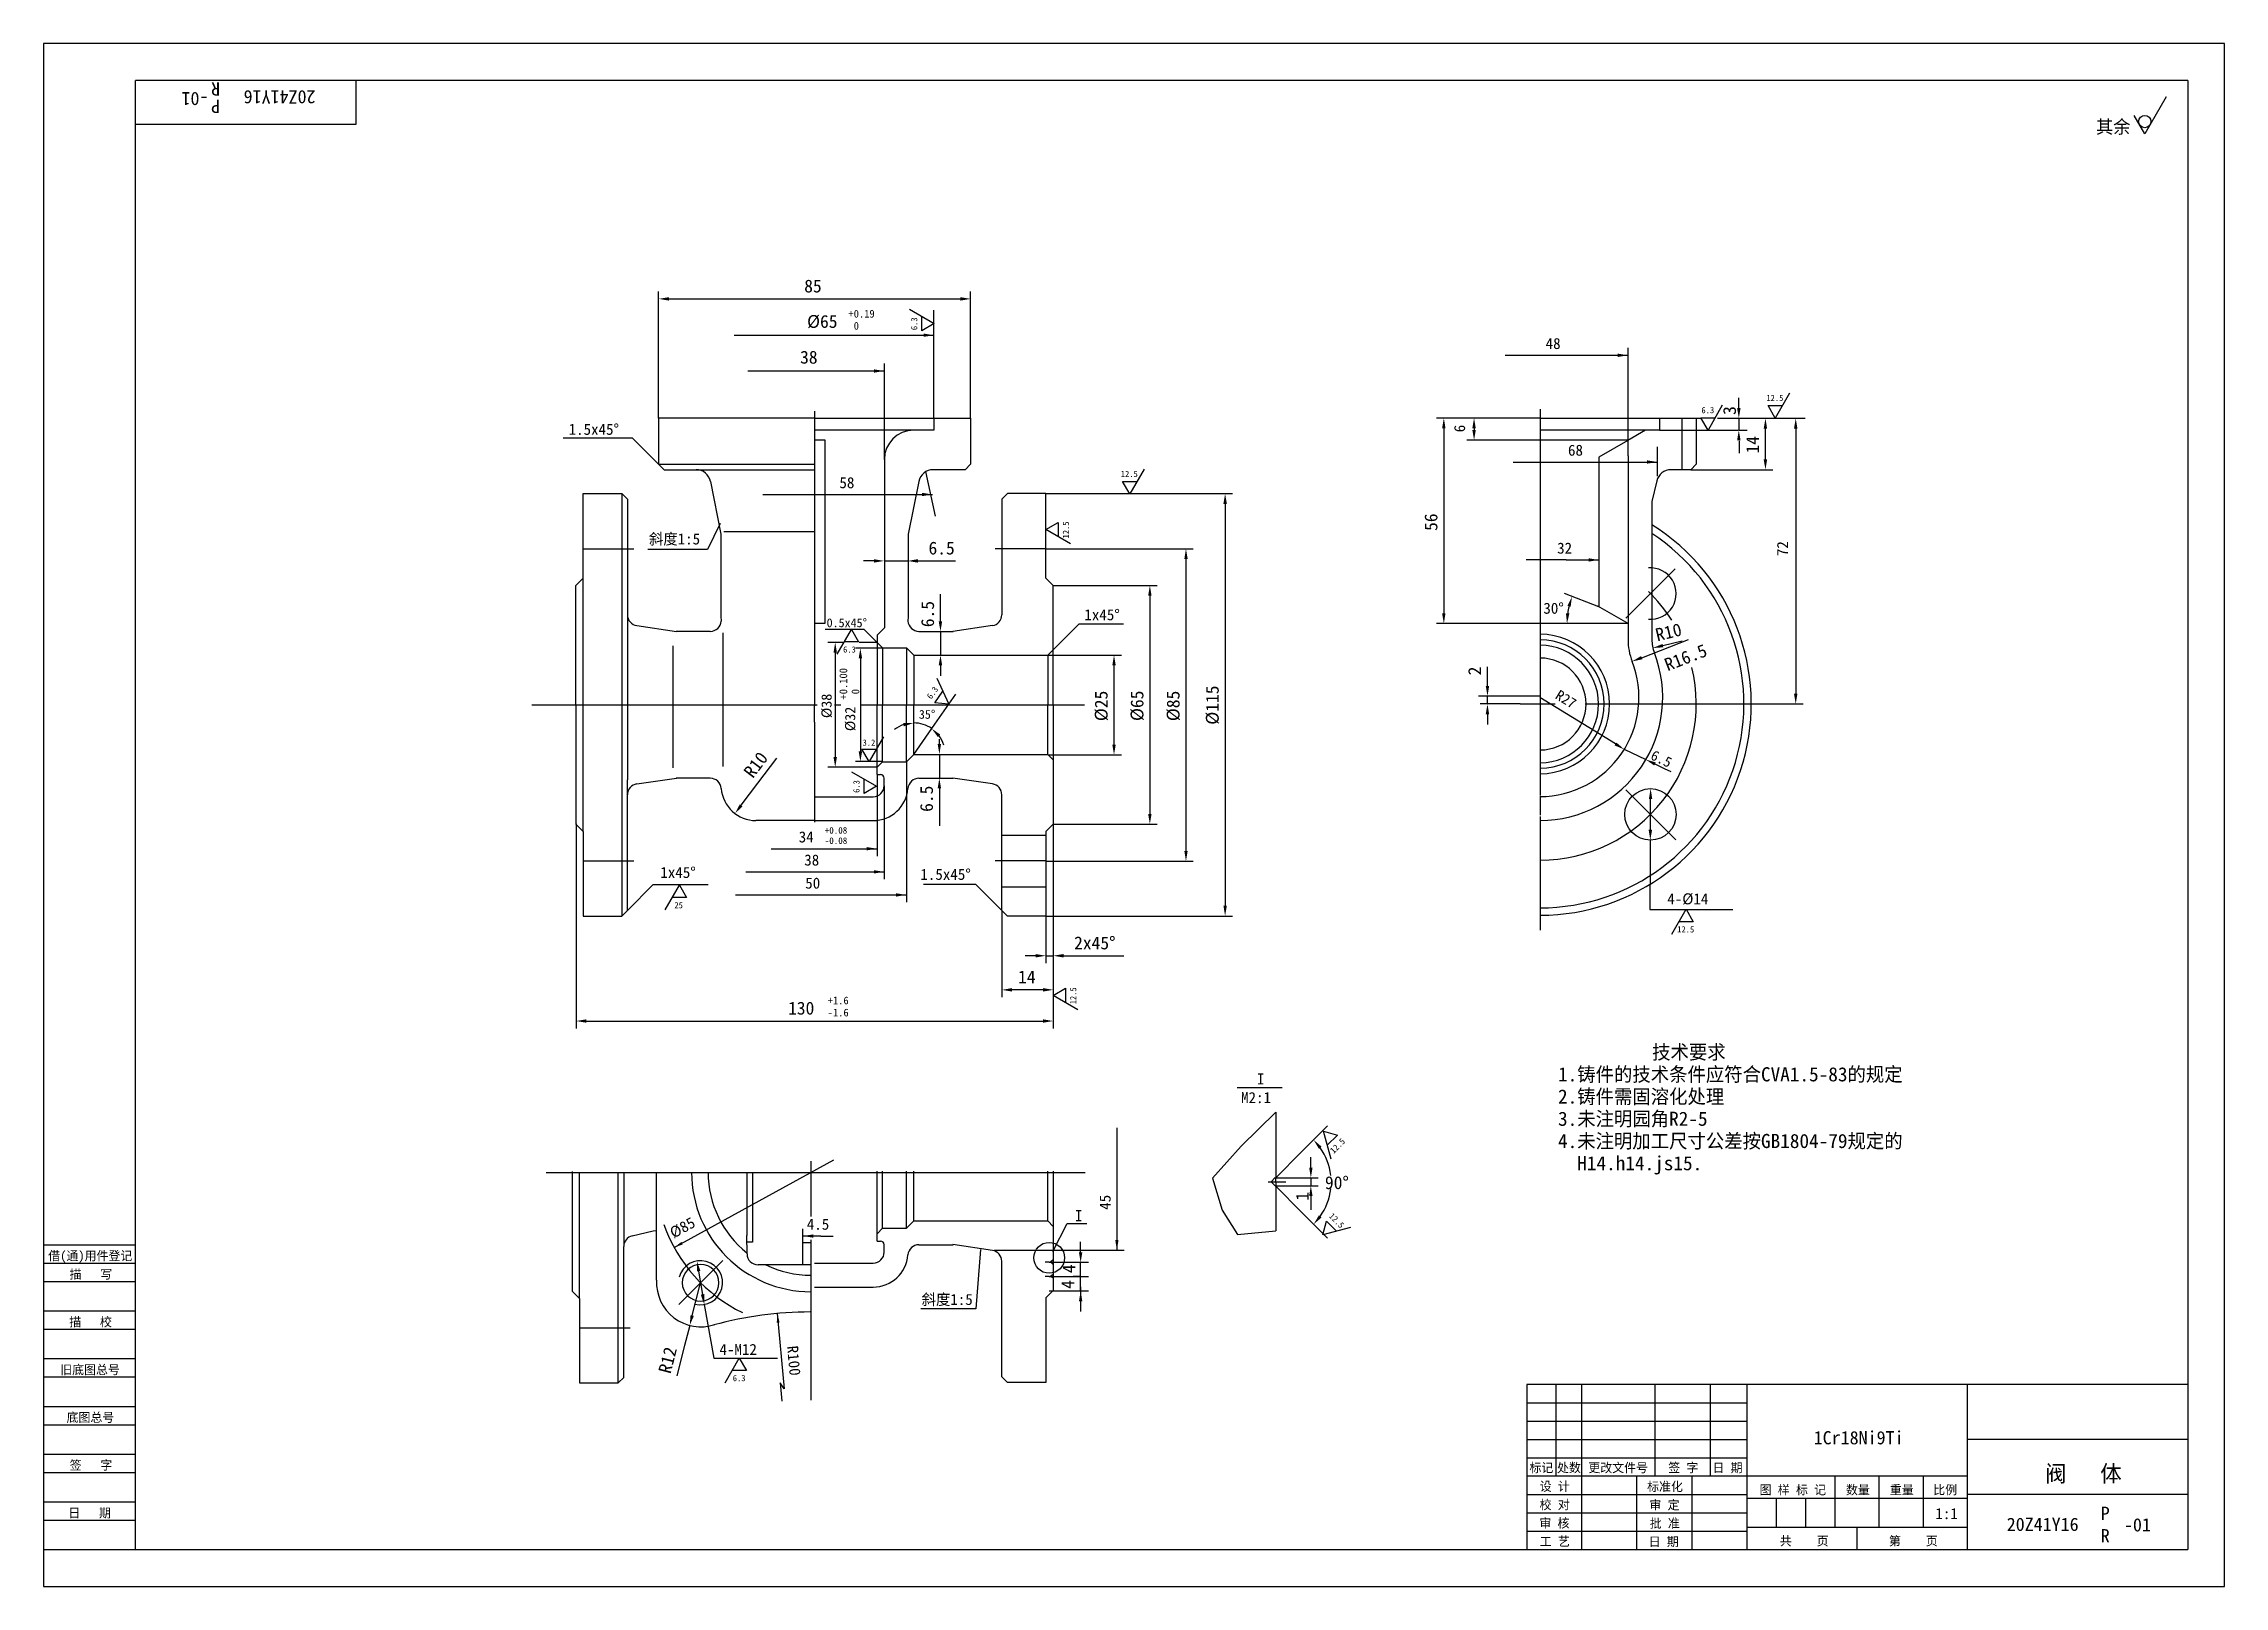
# Model space of a CAD drawing. Header units: metres. Extents: x 0 to 594, y 0 to 420.
import ezdxf

# ---------------------------------------------------------------- set-up
doc = ezdxf.new("R2010")
doc.units = ezdxf.units.M
for name, color, linetype in [('C', 6, 'Continuous'), ('D', 1, 'Continuous'), ('FL', 5, 'Continuous'), ('HA', 5, 'Continuous'), ('T', 7, 'Continuous'), ('TL', 4, 'Continuous')]:
    doc.layers.add(name, color=color, linetype=linetype)

# ---------------------------------------------------------------- blocks, each defined once
blk = doc.blocks.new('TUKUN2')
at = {"layer": 'FL'}
for p, q in [((594, 420), (0, 420)), ((0, 420), (0, 0)), ((594, 0), (594, 420)), ((0, 83), (25, 83)), ((0, 75), (25, 75)), ((0, 70), (25, 70)), ((0, 62), (25, 62)), ((0, 57), (25, 57)), ((412, 30), (412, 55)), ((419, 10), (419, 55)), ((439, 30), (439, 55)), ((454, 30), (454, 55)), ((0, 49), (25, 49)), ((404, 50), (464, 50)), ((0, 44), (25, 44)), ((404, 45), (464, 45)), ((0, 36), (25, 36)), ((404, 40), (464, 40)), ((0, 31), (25, 31)), ((404, 35), (464, 35)), ((449, 10), (449, 30)), ((404, 25), (464, 25)), ((0, 23), (25, 23)), ((0, 18), (25, 18)), ((404, 20), (464, 20)), ((404, 15), (464, 15)), ((0, 0), (594, 0))]:
    blk.add_line(p, q, dxfattribs=at)
at = {"layer": 'TL'}
for p, q in [((584, 410), (25, 410)), ((25, 10), (25, 410)), ((85, 410), (85, 398)), ((584, 410), (584, 10)), ((85, 398), (25, 398)), ((0, 93), (25, 93)), ((0, 88), (25, 88)), ((584, 55), (404, 55)), ((404, 55), (404, 10)), ((464, 10), (464, 55)), ((524, 10), (524, 55)), ((584, 40), (524, 40)), ((524, 30), (404, 30)), ((434, 10), (434, 30)), ((488, 16), (488, 30)), ((500, 16), (500, 30)), ((512, 16), (512, 30)), ((464, 24), (524, 24)), ((472, 16), (472, 24)), ((480, 16), (480, 24)), ((584, 25), (524, 25)), ((524, 16), (464, 16)), ((494, 10), (494, 16)), ((0, 10), (584, 10))]:
    blk.add_line(p, q, dxfattribs=at)
at = {"layer": 'T'}
for s, p in [('借(通)用件登记', (1.26, 88.76)), ('描   写', (7.09, 83.76)), ('描   校', (6.98, 70.76)), ('旧底图总号', (4.52, 57.76)), ('底图总号', (6.25, 44.76)), ('签   字', (7.1, 31.76)), ('标记', (404.71, 31.07)), ('处数', (412.22, 31.07)), ('更改文件号', (420.75, 31.07)), ('签 字', (442.53, 31.07)), ('日 期', (454.57, 31.07)), ('校 对', (407.48, 20.99)), ('设 计', (407.5, 25.99)), ('标准化', (436.77, 25.93)), ('审 定', (437.39, 20.93)), ('图 样 标 记', (467.4, 25.04)), ('数量', (490.92, 25.04)), ('重量', (502.88, 25.04)), ('比例', (514.7, 25.04)), ('日   期', (6.72, 18.76)), ('审 核', (407.41, 15.99)), ('批 准', (437.46, 15.93)), ('工 艺', (407.52, 10.99)), ('日 期', (437.18, 10.93)), ('共    页', (472.91, 11.13)), ('第    页', (502.62, 11.13))]:
    blk.add_text(s, height=2.5, dxfattribs=at).set_placement(p)

msp = doc.modelspace()

# ---------------------------------------------------------------- linework, layer by layer
at = {"layer": 'C'}
for p, q in [((210, 319.97), (210, 239.71)), ((407.63, 320.49), (407.63, 215.29)), ((147.04, 282.49), (160.79, 282.49)), ((272.96, 282.49), (259.21, 282.49)), ((431.01, 263.6), (444.42, 277.01)), ((133, 240), (210.7, 240)), ((210, 235.25), (210, 239.71)), ((215.44, 240), (217.14, 240)), ((222.41, 240), (283.48, 240)), ((402.2, 240.22), (411.71, 240.22)), ((419.85, 240.22), (469.83, 240.22)), ((210, 235.25), (210, 214.66)), ((210, 214.66), (210, 209.35)), ((407.63, 215.13), (407.63, 209.98)), ((431.01, 216.84), (444.62, 203.23)), ((210, 209.35), (210, 208.49)), ((210, 208.48), (210, 208.03)), ((407.63, 209.63), (407.63, 178.65)), ((147.04, 197.51), (160.79, 197.51)), ((272.96, 197.51), (259.21, 197.51)), ((209, 115.72), (209, 100.65)), ((136.93, 112.71), (283.69, 112.71)), ((333.5, 110.1), (338.34, 110.1)), ((209, 94.32), (209, 87.53)), ((185, 88.71), (173, 76.71)), ((209, 87.53), (209, 82.08)), ((273.91, 88.25), (272.8, 88.25)), ((273.91, 84.35), (272.8, 84.35)), ((273.91, 88.25), (284.57, 88.25)), ((273.91, 84.35), (284.57, 84.35)), ((209, 82.08), (209, 50.71)), ((273.91, 80.45), (284.57, 80.45)), ((146.04, 70.41), (159.79, 70.41))]:
    msp.add_line(p, q, dxfattribs=at)
for centre, start, end in [((407.63, 240.22), 32.51, 46.08), ((407.63, 240.22), 270, 13.53), ((209, 112.71), 199.52, 243.96)]:
    msp.add_arc(centre, 42.5, start, end, dxfattribs=at)
at = {"layer": 'D'}
for p, q in [((578.17, 405.54), (572.32, 395.4)), ((572.32, 395.4), (569.39, 400.47)), ((167.5, 318), (167.5, 352.51)), ((170.3, 350.51), (249.7, 350.51)), ((252.5, 318), (252.5, 352.51)), ((235.82, 347.68), (242.58, 343.78)), ((239.2, 341.83), (239.2, 345.73)), ((242.48, 318.09), (242.48, 347.44)), ((188.11, 340.62), (242.48, 340.62)), ((242.58, 343.78), (239.2, 341.83)), ((229, 306.79), (229, 332.88)), ((398.14, 335.15), (431.56, 335.15)), ((431.56, 312.03), (431.56, 337.15)), ((191.82, 330.88), (229, 330.88)), ((457.25, 321.53), (453.35, 314.77)), ((461.74, 320.8), (461.74, 323.6)), ((469.73, 321.46), (473.63, 321.46)), ((471.68, 318.08), (469.73, 321.46)), ((475.58, 324.84), (471.68, 318.08)), ((387.63, 318.08), (379.39, 318.08)), ((381.39, 315.28), (381.39, 264.9)), ((407.59, 318.08), (387.63, 318.08)), ((389.63, 315.28), (389.63, 314.83)), ((449.99, 318), (451.3, 318)), ((451.4, 318.15), (455.3, 318.15)), ((453.35, 314.77), (451.4, 318.15)), ((455.89, 318), (461.58, 318)), ((461.58, 318), (470.99, 318)), ((461.74, 318), (461.74, 314.79)), ((468.99, 306.8), (468.99, 315.2)), ((470.99, 318), (479.78, 318)), ((477.24, 315.2), (477.24, 243.02)), ((160.43, 312.57), (141.49, 312.57)), ((167.5, 305.5), (160.43, 312.57)), ((431.56, 312.03), (387.63, 312.03)), ((439.57, 302.22), (439.57, 310.21)), ((440.13, 314.79), (461.58, 314.79)), ((461.74, 314.79), (463.99, 314.79)), ((461.8, 311.86), (461.8, 308.55)), ((240.22, 303.54), (242.85, 291.35)), ((299.74, 304.16), (295.84, 297.4)), ((400.29, 306.1), (439.57, 306.1)), ((448.63, 304), (470.99, 304)), ((195.92, 297.26), (242.09, 297.26)), ((273, 297.5), (323.82, 297.5)), ((293.89, 300.78), (297.79, 300.78)), ((295.84, 297.4), (293.89, 300.78)), ((321.82, 294.7), (321.82, 185.3)), ((184.27, 289.33), (180.87, 282.31)), ((272.98, 287.72), (276.36, 289.67)), ((279.74, 283.82), (272.98, 287.72)), ((276.36, 289.67), (276.36, 285.77)), ((180.87, 282.31), (164.57, 282.31)), ((273.04, 282.47), (313.16, 282.47)), ((311.16, 279.67), (311.16, 200.24)), ((414.67, 279.44), (403.86, 279.44)), ((414.67, 279.44), (423.63, 279.44)), ((226.15, 279.17), (223.35, 279.17)), ((228.95, 279.17), (235.34, 279.17)), ((238.14, 279.17), (240.94, 279.17)), ((240.94, 279.17), (248.36, 279.17)), ((244.28, 265.56), (244.28, 270.12)), ((275, 272.5), (303.32, 272.5)), ((301.32, 269.7), (301.32, 210.3)), ((423.6, 266.7), (414.26, 270.28)), ((244.28, 262.76), (244.28, 265.56)), ((275, 255), (282.07, 262.07)), ((282.07, 262.07), (294.16, 262.07)), ((431.56, 262.1), (379.39, 262.1)), ((215.97, 260.54), (212.85, 260.54)), ((217.73, 257), (213.62, 257)), ((223.46, 260.54), (215.97, 260.54)), ((216.11, 253.76), (220.01, 260.52)), ((221.96, 257.14), (218.06, 257.14)), ((220.01, 260.52), (221.96, 257.14)), ((228.52, 255.43), (221.1, 255.43)), ((227, 257), (222.14, 257)), ((227, 257), (223.46, 260.54)), ((244.28, 259.96), (244.28, 253.51)), ((435.3, 252.83), (448.06, 257.8)), ((441.06, 256.12), (446.29, 257.38)), ((215.62, 254.2), (215.62, 225.8)), ((222.47, 252.63), (222.47, 227.34)), ((244.28, 250.71), (244.28, 247.91)), ((273.58, 253.54), (293.56, 253.54)), ((291.56, 229.18), (291.56, 250.74)), ((393.28, 247.93), (393.28, 250.36)), ((242.71, 240.53), (244.95, 243.73)), ((243.3, 247.27), (246.6, 240.19)), ((393.28, 245.13), (393.28, 247.93)), ((246.6, 240.19), (242.71, 240.53)), ((242.73, 234.69), (248.47, 242.88)), ((407.59, 242.33), (390.84, 242.33)), ((393.28, 242.33), (391.28, 242.33)), ((402.2, 240.22), (391.28, 240.22)), ((393.28, 240.22), (393.28, 242.33)), ((428.14, 229.34), (407.53, 242.01)), ((469.83, 240.22), (479.24, 240.22)), ((237, 226.5), (242.73, 234.69)), ((393.28, 237.42), (393.28, 234.62)), ((222.9, 227.94), (226.81, 227.94)), ((224.85, 224.56), (222.9, 227.94)), ((228.76, 231.32), (224.85, 224.56)), ((243.99, 229.34), (243.99, 230.64)), ((243.99, 226.54), (243.99, 220.03)), ((273.58, 226.38), (293.56, 226.38)), ((430.55, 227.93), (436.38, 225.11)), ((194.55, 218.65), (199.73, 225.5)), ((227, 223), (213.62, 223)), ((220.09, 221.72), (226.85, 217.81)), ((228.52, 224.54), (221.1, 224.54)), ((227, 221), (227, 198.82)), ((235, 224.5), (235, 186.24)), ((438.9, 223.89), (441.43, 222.67)), ((441.43, 222.67), (443.18, 221.82)), ((190, 212.64), (194.55, 218.65)), ((223.47, 215.86), (223.47, 219.76)), ((226.85, 217.81), (223.47, 215.86)), ((228.96, 217.98), (228.96, 192.52)), ((243.99, 217.23), (243.99, 214.43)), ((243.99, 214.43), (243.99, 207.01)), ((437.65, 205.97), (437.71, 214.37)), ((145.06, 207.61), (145.06, 151.91)), ((275, 207.5), (303.32, 207.5)), ((275, 207.5), (275, 169.68)), ((437.63, 203.17), (437.6, 197.57)), ((198.21, 200.82), (227, 200.82)), ((273.04, 197.44), (313.16, 197.44)), ((437.6, 197.57), (437.51, 184.31)), ((159, 184), (166.07, 191.07)), ((166.07, 191.07), (181.04, 191.07)), ((169.29, 184.15), (173.2, 190.91)), ((173.2, 190.91), (175.15, 187.53)), ((191.26, 194.52), (228.96, 194.52)), ((253.93, 191.07), (239.65, 191.07)), ((261, 184), (253.93, 191.07)), ((175.15, 187.53), (171.24, 187.53)), ((188.46, 188.24), (235, 188.24)), ((437.51, 184.31), (460.1, 184.31)), ((443.49, 177.57), (447.39, 184.33)), ((447.39, 184.33), (449.35, 180.95)), ((261, 184), (261, 160.4)), ((273, 182.5), (323.82, 182.5)), ((273, 182.5), (273, 169.68)), ((449.35, 180.95), (445.44, 180.95)), ((270.2, 171.68), (267.4, 171.68)), ((273, 171.68), (275, 171.68)), ((275, 169.68), (275, 160.4)), ((277.8, 171.68), (280.6, 171.68)), ((280.6, 171.68), (294.19, 171.68)), ((272.2, 162.4), (263.8, 162.4)), ((274.97, 160.89), (278.35, 162.84)), ((281.73, 156.98), (274.97, 160.89)), ((275, 160.4), (275, 151.91)), ((278.35, 162.84), (278.35, 158.94)), ((147.86, 153.91), (272.2, 153.91)), ((325.14, 135.83), (337.32, 135.83)), ((292.34, 124.86), (292.34, 91.54)), ((342.66, 118.29), (349.73, 125.36)), ((350.67, 116.34), (348.65, 123.88)), ((348.65, 123.88), (352.42, 122.87)), ((352.42, 122.87), (349.66, 120.11)), ((171.75, 92.25), (215.21, 116.12)), ((335.59, 111.22), (342.66, 118.29)), ((345.17, 114.02), (345.17, 116.82)), ((335.49, 111.22), (347.17, 111.22)), ((335.49, 109.08), (347.17, 109.08)), ((335.59, 108.91), (342.66, 101.84)), ((345.17, 111.22), (345.17, 109.08)), ((342.66, 101.84), (349.73, 94.77)), ((345.17, 106.28), (345.17, 103.48)), ((345.17, 103.48), (345.17, 102.55)), ((206.83, 93.61), (206.83, 97.37)), ((211.66, 95.37), (206.83, 95.37)), ((211.66, 95.37), (215.09, 95.37)), ((274.89, 91.16), (278.76, 98.76)), ((278.76, 98.76), (284.14, 98.76)), ((348.41, 95.66), (349.42, 99.43)), ((355.95, 97.68), (348.41, 95.66)), ((349.42, 99.43), (352.18, 96.67)), ((255.15, 91.72), (253.92, 75.6)), ((258.88, 91.54), (294.34, 91.54)), ((282.47, 90.98), (282.47, 93.78)), ((178.42, 85.81), (179.47, 79.5)), ((282.47, 88.18), (280.47, 88.18)), ((282.47, 84.38), (280.47, 84.38)), ((282.47, 84.38), (280.47, 84.38)), ((282.47, 84.38), (282.47, 88.18)), ((282.47, 80.41), (282.47, 84.38)), ((176.67, 73.74), (178.95, 82.66)), ((282.47, 80.41), (280.47, 80.41)), ((282.47, 81.58), (282.47, 78.78)), ((282.47, 77.61), (282.47, 74.81)), ((179.93, 76.74), (182.59, 62.17)), ((199.85, 74.29), (201.73, 53.79)), ((253.92, 75.6), (238.97, 75.6)), ((174.59, 65.6), (172.47, 57.28)), ((175.98, 71.03), (174.59, 65.6)), ((182.59, 62.17), (197.35, 62.17)), ((185.6, 55.4), (189.5, 62.16)), ((189.5, 62.16), (191.45, 58.78)), ((197.35, 62.17), (199.94, 62.17)), ((191.45, 58.78), (187.55, 58.78)), ((201.73, 53.79), (200.58, 55.42)), ((200.58, 55.42), (201.04, 50.44))]:
    msp.add_line(p, q, dxfattribs=at)
msp.add_circle((572.32, 398.78), 1.69, dxfattribs=at)
for centre, radius, start, end in [((435.58, 262.1), 20.64, 166.78, 172.22), ((237, 226.5), 8.56, 108.82, 127.63), ((237, 226.5), 8.56, 55, 90), ((237, 226.5), 8.56, 17.37, 36.18), ((334.43, 110.06), 16.25, 6.5, 35.11), ((334.43, 110.06), 16.25, 324.89, 353.5)]:
    msp.add_arc(centre, radius, start, end, dxfattribs=at)
for points in [[(170.3, 350.97), (170.3, 350.04), (167.5, 350.51)], [(249.7, 350.97), (249.7, 350.04), (252.5, 350.51)], [(239.68, 341.07), (242.48, 340.62), (239.68, 340.17)], [(428.76, 335.6), (431.56, 335.15), (428.76, 334.7)], [(226.2, 331.33), (229, 330.88), (226.2, 330.43)], [(461.28, 320.8), (462.21, 320.8), (461.74, 318)], [(380.92, 315.28), (381.85, 315.28), (381.39, 318.08)], [(389.16, 315.28), (390.09, 315.28), (389.63, 318.08)], [(389.16, 314.83), (390.09, 314.83), (389.63, 312.03)], [(468.52, 315.2), (469.45, 315.2), (468.99, 318)], [(476.78, 315.2), (477.71, 315.2), (477.24, 318)], [(461.28, 311.99), (462.21, 311.99), (461.74, 314.79)], [(436.77, 306.55), (439.57, 306.1), (436.77, 305.65)], [(468.52, 306.8), (469.45, 306.8), (468.99, 304)], [(239.29, 297.71), (242.09, 297.26), (239.29, 296.81)], [(321.36, 294.7), (322.29, 294.7), (321.82, 297.5)], [(226.15, 279.64), (226.15, 278.71), (228.95, 279.17)], [(238.14, 279.64), (238.14, 278.71), (235.34, 279.17)], [(310.7, 279.67), (311.63, 279.67), (311.16, 282.47)], [(420.83, 279.89), (423.63, 279.44), (420.83, 278.99)], [(300.86, 269.7), (301.79, 269.7), (301.32, 272.5)], [(415.04, 266.96), (415.93, 266.68), (416.31, 269.5)], [(243.81, 262.76), (244.75, 262.76), (244.28, 259.96)], [(380.92, 264.9), (381.85, 264.9), (381.39, 262.1)], [(415.59, 264.86), (414.66, 264.92), (414.94, 262.1)], [(215.15, 254.2), (216.09, 254.2), (215.62, 257)], [(222.01, 252.63), (222.94, 252.63), (222.47, 255.43)], [(441.17, 255.66), (440.95, 256.57), (438.34, 255.46)], [(243.81, 250.71), (244.75, 250.71), (244.28, 253.51)], [(291.1, 250.74), (292.03, 250.74), (291.56, 253.54)], [(435.47, 252.4), (435.13, 253.27), (432.69, 251.81)], [(392.81, 245.13), (393.74, 245.13), (393.28, 242.33)], [(392.81, 237.42), (393.74, 237.42), (393.28, 240.22)], [(476.78, 243.02), (477.71, 243.02), (477.24, 240.22)], [(234.16, 235.07), (234.31, 234.14), (237, 235.06)], [(243.58, 231.22), (244.24, 231.89), (241.91, 233.51)], [(215.15, 225.8), (216.09, 225.8), (215.62, 223)], [(222.01, 227.34), (222.94, 227.34), (222.47, 224.54)], [(243.52, 229.34), (244.45, 229.34), (243.99, 226.54)], [(291.1, 229.18), (292.03, 229.18), (291.56, 226.38)], [(427.9, 228.94), (428.39, 229.73), (430.53, 227.87)], [(243.52, 217.23), (244.45, 217.23), (243.99, 220.03)], [(439.11, 224.31), (438.7, 223.47), (436.38, 225.11)], [(438.17, 214.36), (437.24, 214.37), (437.72, 217.17)], [(190.37, 212.35), (189.63, 212.92), (188.31, 210.4)], [(300.86, 210.3), (301.79, 210.3), (301.32, 207.5)], [(438.12, 205.96), (437.18, 205.97), (437.63, 203.17)], [(224.2, 201.27), (227, 200.82), (224.2, 200.37)], [(310.7, 200.24), (311.63, 200.24), (311.16, 197.44)], [(226.16, 194.97), (228.96, 194.52), (226.16, 194.07)], [(232.2, 188.69), (235, 188.24), (232.2, 187.79)], [(321.36, 185.3), (322.29, 185.3), (321.82, 182.5)], [(270.2, 172.15), (270.2, 171.21), (273, 171.68)], [(277.8, 172.15), (277.8, 171.21), (275, 171.68)], [(263.8, 162.87), (263.8, 161.93), (261, 162.4)], [(272.2, 162.87), (272.2, 161.93), (275, 162.4)], [(147.86, 154.38), (147.86, 153.45), (145.06, 153.91)], [(272.2, 154.38), (272.2, 153.45), (275, 153.91)], [(347.37, 119.11), (348.08, 119.71), (345.92, 121.55)], [(344.71, 114.02), (345.64, 114.02), (345.17, 111.22)], [(344.71, 106.28), (345.64, 106.28), (345.17, 109.08)], [(348.08, 100.42), (347.37, 101.02), (345.92, 98.57)], [(209.63, 94.92), (206.83, 95.37), (209.63, 95.82)], [(173.72, 93.78), (171.75, 92.25), (174.1, 93.1)], [(282, 90.98), (282.93, 90.98), (282.47, 88.18)], [(292.79, 94.34), (292.34, 91.54), (291.89, 94.34)], [(177.96, 85.74), (178.88, 85.89), (177.96, 88.57)], [(179.01, 79.42), (179.93, 79.58), (179.93, 76.74)], [(282, 77.61), (282.93, 77.61), (282.47, 80.41)], [(177.12, 73.63), (176.22, 73.86), (175.98, 71.03)], [(200.47, 71.87), (199.85, 74.29), (199.69, 71.79)]]:
    msp.add_solid(points, dxfattribs=at)
at = {"layer": 'FL'}
msp.add_arc((178.95, 82.66), 6, 255, 165, dxfattribs=at)
at = {"layer": 'HA'}
for p, q in [((335.59, 129.06), (326.2, 119.84)), ((326.2, 119.84), (318.39, 111.13)), ((318.39, 111.13), (320.98, 102.42)), ((320.98, 102.42), (325.16, 95.76)), ((325.16, 95.76), (335.59, 96.78))]:
    msp.add_line(p, q, dxfattribs=at)
msp.add_circle((273.91, 89.44), 4.19, dxfattribs=at)
at = {"layer": 'TL'}
for p, q in [((167.5, 318), (167.5, 305.5)), ((210, 318), (167.5, 318)), ((210, 318), (242.6, 318)), ((242.5, 317.79), (242.5, 314.79)), ((242.6, 318), (252.5, 318)), ((252.5, 318), (252.5, 305.5)), ((407.63, 318), (439.98, 318)), ((439.98, 318), (446.28, 318)), ((440.13, 317.79), (440.13, 314.79)), ((446.28, 303.95), (446.28, 318.03)), ((446.28, 318), (450.13, 318)), ((450.13, 318), (450.13, 305.5)), ((237, 314.79), (209.94, 314.79)), ((210.09, 312.13), (212.79, 312.13)), ((212.79, 312.13), (212.79, 262.13)), ((238, 314.79), (237, 314.79)), ((242.5, 314.79), (238, 314.79)), ((435.63, 314.79), (407.58, 314.79)), ((431.5, 311.99), (423.6, 307.43)), ((436.36, 314.79), (431.5, 311.99)), ((431.56, 307.8), (431.56, 312.03)), ((440.13, 314.79), (435.63, 314.79)), ((167.5, 305.5), (210, 305.5)), ((167.5, 305.5), (169, 304)), ((169, 304), (210, 304)), ((229, 306.79), (229, 261)), ((251, 304), (242.28, 304)), ((252.5, 305.5), (251, 304)), ((423.6, 307.43), (423.6, 266.7)), ((431.56, 307.8), (431.56, 257.8)), ((446.42, 304), (443.28, 304)), ((448.63, 304), (446.42, 304)), ((450.13, 305.5), (448.63, 304)), ((147, 297.5), (157.5, 297.5)), ((147, 274.5), (147, 297.5)), ((157.5, 297.5), (157.5, 182.63)), ((157.5, 297.5), (159, 296)), ((181.64, 300.78), (184.5, 286.49)), ((238.36, 300.78), (235.5, 286.49)), ((262.5, 297.5), (261, 296)), ((273, 297.5), (262.5, 297.5)), ((273, 274.5), (273, 297.5)), ((439.39, 300.93), (438.06, 295.39)), ((159, 296), (159, 263.78)), ((261, 296), (261, 266.25)), ((438.06, 295.39), (438.06, 257.8)), ((184.5, 286.49), (184.5, 264)), ((185.28, 287.18), (207.3, 287.18)), ((207.3, 287.18), (210.02, 287.18)), ((235.5, 286.49), (235.5, 264)), ((145, 272.5), (147, 274.5)), ((147, 205.5), (147, 274.5)), ((275, 272.5), (273, 274.5)), ((145, 240), (145, 272.5)), ((275, 255), (275, 272.5)), ((159, 263.78), (159, 219.61)), ((161.57, 261.55), (172.38, 259.98)), ((184.5, 264), (184.57, 262.77)), ((212.79, 262.13), (210.09, 262.13)), ((235.5, 264), (235.43, 262.77)), ((258.43, 261.55), (247.62, 259.98)), ((261, 266.25), (261, 264.52)), ((431.56, 262.1), (423.38, 266.82)), ((171.42, 256.06), (171.42, 222.85)), ((181.58, 260), (172.25, 260)), ((184.99, 259.61), (184.99, 223.16)), ((229, 261), (227, 259)), ((227, 259), (227, 256.93)), ((227, 257), (228.5, 255.5)), ((227, 256.93), (227, 240)), ((228.5, 255.5), (228.5, 239.96)), ((228.5, 255.5), (235, 255.5)), ((235, 255.5), (235, 239.96)), ((235, 255.5), (237, 253.5)), ((238.42, 260), (247.75, 260)), ((237, 253.5), (237, 239.96)), ((237, 253.5), (273.5, 253.5)), ((273.5, 253.5), (275, 255)), ((273.5, 253.5), (273.5, 239.96)), ((273.5, 253.5), (273.5, 253.5)), ((275, 252.47), (275, 255)), ((275, 240), (275, 252.47)), ((145, 240), (145, 207.5)), ((227, 222.94), (227, 240)), ((228.5, 224.5), (228.5, 240.04)), ((235, 234.07), (235, 240.04)), ((237, 226.5), (237, 240.04)), ((273.5, 226.5), (273.5, 240.04)), ((275, 240), (275, 227.45)), ((235, 229.91), (235, 234.07)), ((235, 224.5), (235, 229.91)), ((235, 224.5), (237, 226.5)), ((237, 226.5), (273.5, 226.5)), ((273.5, 226.5), (273.5, 226.5)), ((273.5, 226.5), (275, 225)), ((275, 227.34), (275, 225.12)), ((161.57, 218.45), (172.38, 220.02)), ((181.58, 220), (172.25, 220)), ((227, 223), (228.5, 224.5)), ((227, 221), (227, 222.94)), ((227, 221), (227.96, 221)), ((228.5, 224.5), (235, 224.5)), ((228.96, 217.98), (228.96, 220)), ((238.42, 220), (247.75, 220)), ((258.43, 218.45), (247.62, 220.02)), ((275, 225.12), (275, 207.5)), ((159, 204.55), (159, 219.61)), ((209.96, 214.98), (225.96, 214.98)), ((261, 204.55), (261, 215.48)), ((210.04, 208.48), (194.04, 208.48)), ((209.96, 208.48), (225.96, 208.48)), ((145, 207.5), (147, 205.5)), ((147, 205.5), (147, 204.55)), ((147, 204.55), (147, 190.48)), ((159, 190.48), (159, 204.55)), ((261, 190.48), (261, 204.55)), ((261.03, 204.53), (272.96, 204.53)), ((275, 207.5), (273, 205.5)), ((273, 205.5), (273, 204.55)), ((273, 204.55), (273, 190.48)), ((147, 190.48), (147, 182.5)), ((159, 184), (159, 190.48)), ((261, 184), (261, 190.48)), ((261.03, 190.48), (272.96, 190.48)), ((273, 190.48), (273, 182.5)), ((147, 182.5), (157.5, 182.5)), ((157.5, 182.5), (159, 184)), ((262.5, 182.5), (261, 184)), ((273, 182.5), (262.5, 182.5)), ((335.59, 129.06), (335.59, 111.33)), ((144, 112.9), (144, 80.4)), ((227, 95.95), (227, 113.01)), ((228.5, 97.51), (228.5, 113.05)), ((235, 107.08), (235, 113.05)), ((237, 99.51), (237, 113.05)), ((273.5, 99.51), (273.5, 113.05)), ((275, 113.01), (275, 100.46)), ((146, 78.4), (146, 112.72)), ((156.5, 55.4), (156.5, 112.72)), ((158, 112.71), (158, 92.51)), ((166.97, 83.33), (166.97, 112.71)), ((191.56, 112.71), (191.56, 95.53)), ((193.05, 112.68), (193.05, 93.68)), ((235, 102.92), (235, 107.08)), ((335.49, 111.33), (334.32, 110.17)), ((335.49, 109), (334.32, 110.17)), ((335.59, 110.17), (335.59, 111.26)), ((335.59, 110.17), (335.59, 108.81)), ((335.59, 108.81), (335.59, 96.78)), ((235, 97.51), (235, 102.92)), ((160.32, 95.44), (166.04, 96.76)), ((166.04, 96.76), (166.97, 96.84)), ((191.59, 90.52), (191.56, 95.53)), ((227, 96.01), (228.5, 97.51)), ((227, 94.01), (227, 95.95)), ((228.5, 97.51), (235, 97.51)), ((235, 97.51), (237, 99.51)), ((237, 99.51), (273.5, 99.51)), ((273.5, 99.51), (275, 98.01)), ((273.5, 99.51), (273.5, 99.51)), ((275, 100.35), (275, 98.13)), ((275, 98.13), (275, 80.51)), ((158, 77.45), (158, 92.51)), ((193.05, 93.68), (191.63, 93.68)), ((206.83, 87.61), (206.83, 93.61)), ((206.83, 93.61), (209.01, 93.61)), ((227, 94.01), (227.96, 94.01)), ((228.96, 90.99), (228.96, 93.01)), ((238.42, 93.01), (247.75, 93.01)), ((258.43, 91.46), (247.62, 93.03)), ((199.56, 87.53), (194.59, 87.53)), ((209.07, 87.53), (199.56, 87.53)), ((209.96, 87.99), (225.96, 87.99)), ((261, 77.56), (261, 88.49)), ((274.22, 84.45), (274.98, 85.03)), ((274.98, 83.95), (274.22, 84.45)), ((274.3, 88.32), (274.99, 89)), ((274.98, 87.64), (274.3, 88.32)), ((144, 80.4), (146, 78.4)), ((146, 78.4), (146, 77.45)), ((146, 77.45), (146, 63.38)), ((158, 63.38), (158, 77.45)), ((209.96, 81.49), (225.96, 81.49)), ((261, 63.49), (261, 77.56)), ((275, 80.51), (273, 78.51)), ((273, 78.51), (273, 77.56)), ((273, 77.56), (273, 63.49)), ((146, 63.38), (146, 55.4)), ((158, 56.9), (158, 63.38)), ((261, 57.01), (261, 63.49)), ((273, 63.49), (273, 55.51)), ((146, 55.4), (156.5, 55.4)), ((156.5, 55.4), (158, 56.9)), ((262.5, 55.51), (261, 57.01)), ((273, 55.51), (262.5, 55.51))]:
    msp.add_line(p, q, dxfattribs=at)
msp.add_lwpolyline([(183.95, 82.66, 1), (173.95, 82.66, 1), (183.95, 82.66, 1)], format="xyb", dxfattribs=at)
msp.add_circle((437.68, 210.17), 7, dxfattribs=at)
for centre, radius, start, end in [((237, 306.79), 8, 90, 180), ((177.72, 300), 4, 11.3, 90), ((242.28, 300), 4, 90, 168.7), ((443.28, 300), 4, 90, 166.51), ((407.63, 240.22), 57.5, 270, 58.04), ((407.63, 240.22), 55.5, 270, 56.74), ((437.68, 270.27), 7, 265.31, 94.69), ((162, 264.52), 3, 180, 261.73), ((181.58, 263), 3, 270, 355.5), ((238.42, 263), 3, 184.5, 270), ((258, 264.52), 3, 278.27, 0), ((407.53, 240.22), 19, 270.29, 89.71), ((407.53, 240.22), 17.5, 270.32, 89.68), ((407.53, 240.22), 16, 270.35, 89.65), ((448.06, 257.8), 16.5, 180, 201.29), ((448.06, 257.8), 10, 180, 201.29), ((407.53, 242.01), 33.5, 270.17, 21.29), ((407.63, 240.22), 12.5, 270, 90), ((407.53, 242.01), 27, 270.21, 21.29), ((181.58, 217), 3, 4.5, 90), ((227.96, 220), 1, 0, 90), ((238.42, 217), 3, 90, 175.5), ((162, 215.48), 3, 98.27, 180), ((194.04, 217.98), 9.5, 184.5, 270), ((225.96, 217.98), 3, 270, 0), ((225.96, 217.98), 9.5, 270, 355.5), ((258, 215.48), 3, 0, 81.73), ((209, 112.71), 32.5, 180, 270), ((209, 112.71), 28, 180, 231.54), ((161, 92.51), 3, 103.02, 180), ((194.59, 90.53), 3, 180.35, 270), ((225.96, 90.99), 3, 270, 0), ((225.96, 90.99), 9.5, 270, 355.5), ((227.96, 93.01), 1, 0, 90), ((238.42, 90.01), 3, 90, 175.5), ((258, 88.49), 3, 0, 81.73), ((178.95, 82.66), 12, 176.79, 288.85), ((209, 112.71), 28, 244.04, 270), ((209, -25.29), 100, 90.1, 105.31)]:
    msp.add_arc(centre, radius, start, end, dxfattribs=at)

# ---------------------------------------------------------------- block references
at = {"layer": 'D'}
msp.add_blockref('TUKUN2', (0, 0), dxfattribs=at)

# ---------------------------------------------------------------- texts
for s, height, rotation, p in [('-01', 3.6, 180, (44.9, 406.79)), ('R', 3.6, 180, (48.07, 409.45)), ('P', 3.6, 180, (48.07, 404.71)), ('20Z41Y16', 3.6, 180, (74.07, 407.27)), ('6.3', 1.7, 90, (237.97, 342)), ('3', 3.5, 90, (460.97, 318.92)), ('6', 3, 90, (387.19, 314.19)), ('14', 3.5, 90, (467.24, 308.42)), ('56', 3.5, 90, (379.64, 287.34)), ('12.5', 1.7, 90, (279.29, 285.29)), ('72', 3, 90, (475.14, 280.47)), ('6.5', 3.5, 90, (242.53, 261.13)), ('R10', 3.5, 13.55, (439.54, 257.27)), ('R16.5', 3.5, 21.29, (442.36, 249.11)), ('+0.100', 2.1, 90, (218.88, 241.44)), ('2', 3.5, 90, (391.53, 248.02)), (' 0', 2.1, 90, (222.17, 241.44)), ('6.3', 1.7, 55, (241.8, 241.38)), ('%%C25', 3.5, 90, (289.81, 235.54)), ('%%C65', 3.5, 90, (299.57, 235.58)), ('%%c85', 3.5, 90, (309.41, 235.54)), ('%%C115', 3.5, 90, (320.07, 234.58)), ('R27', 2.8, 328.41, (411.5, 241.85)), ('%%c38', 2.8, 90, (214.65, 236.38)), ('%%c32', 2.8, 90, (221.08, 232.84)), ('R10', 3.5, 52.91, (193.21, 219.78)), ('6.5', 2.8, 334.21, (437.47, 225.29)), ('6.3', 1.7, 90, (222.24, 216.03)), ('6.5', 3.5, 90, (242.24, 210.85)), ('12.5', 1.7, 90, (281.28, 158.46)), ('12.5', 1.7, 45, (351.39, 117.7)), ('1', 3.5, 90, (344.59, 105.01)), ('45', 3, 90, (290.63, 102.52)), ('12.5', 1.7, 315, (349.96, 100.63)), ('%%c85', 3, 28.77, (171.59, 94.67)), ('4', 3.5, 90, (280.72, 80.98)), ('4', 3.5, 90, (281.05, 85.27)), ('R100', 3, 275.25, (202.49, 65.37)), ('R12', 3.5, 75.67, (170.77, 57.71))]:
    msp.add_text(s, height=height, rotation=rotation, dxfattribs=at).set_placement(p)
for s, height, p in [('其余', 3.6, (559.04, 395.56)), ('85', 3.5, (207.17, 352.26)), ('%%C65', 3.5, (207.95, 342.62)), ('+0.19', 2.1, (219.23, 345.42)), (' 0', 2.1, (219.23, 342.13)), ('48', 3, (409.12, 336.86)), ('38', 3.5, (206.05, 332.88)), ('6.3', 1.7, (451.57, 319.38)), ('12.5', 1.7, (469.25, 322.69)), ('1.5x45%%d', 3, (142.99, 313.5)), ('68', 3, (415.21, 307.82)), ('12.5', 1.7, (293.41, 302.01)), ('58', 3, (216.76, 298.97)), ('斜度1:5', 3, (164.9, 283.66)), ('6.5', 3.5, (241.03, 280.92)), ('32', 3, (412.25, 281.16)), ('30%%d', 3, (408.5, 264.79)), ('0.5x45%%d', 2.4, (213.28, 261.13)), ('1x45%%d', 3, (283.48, 263.01)), ('6.3', 1.7, (217.76, 254.21)), ('35%%d', 2.4, (238.41, 236.2)), ('3.2', 1.7, (223.07, 228.86)), ('34', 3, (205.67, 202.53)), ('+0.08', 1.8, (212.77, 204.93)), ('-0.08', 1.8, (212.77, 202.11)), ('38', 3, (207.18, 196.24)), ('1x45%%d', 3, (167.98, 192.86)), ('50', 3, (207.45, 189.96)), ('1.5x45%%d', 3, (238.81, 192.34)), ('25', 1.7, (171.82, 184.6)), ('4-%%c14', 3, (442.26, 185.68)), ('12.5', 1.7, (444.97, 178.02)), ('2x45%%d', 3.5, (280.69, 173.43)), ('14', 3.5, (265.42, 164.15)), ('+1.6', 2.1, (213.57, 158.46)), ('130', 3.5, (202.78, 155.66)), ('-1.6', 2.1, (213.57, 155.17)), ('技术要求', 3.85, (438.13, 143.53)), ('I', 3, (330.49, 136.65)), ('1.铸件的技术条件应符合CVA1.5-83的规定', 3.85, (412.49, 137.48)), ('M2:1', 3, (326.16, 131.56)), ('2.铸件需固溶化处理', 3.85, (412.49, 131.43)), ('3.未注明园角R2-5', 3.85, (412.49, 125.38)), ('4.未注明加工尺寸公差按GB1804-79规定的', 3.85, (412.49, 119.33)), ('  H14.h14.js15.', 3.85, (412.49, 113.28)), ('90%%D', 3.5, (349.01, 108.15)), ('I', 3, (280.94, 99.42)), ('4.5', 3, (207.87, 97.09)), ('斜度1:5', 3, (239.16, 76.61)), ('4-M12', 3, (184.09, 63.01)), ('6.3', 1.7, (187.72, 55.85)), ('1Cr18Ni9Ti', 3.6, (482.13, 38.67)), ('阀   体', 4.5, (545.15, 28.46)), ('1:1', 3, (515.28, 18.3)), ('20Z41Y16', 3.6, (534.71, 15.09)), ('P', 3.6, (560.32, 18.09)), ('-01', 3.6, (566.64, 14.95)), ('R', 3.6, (560.32, 11.99))]:
    msp.add_text(s, height=height, dxfattribs=at).set_placement(p)

doc.saveas('drawing.dxf')
